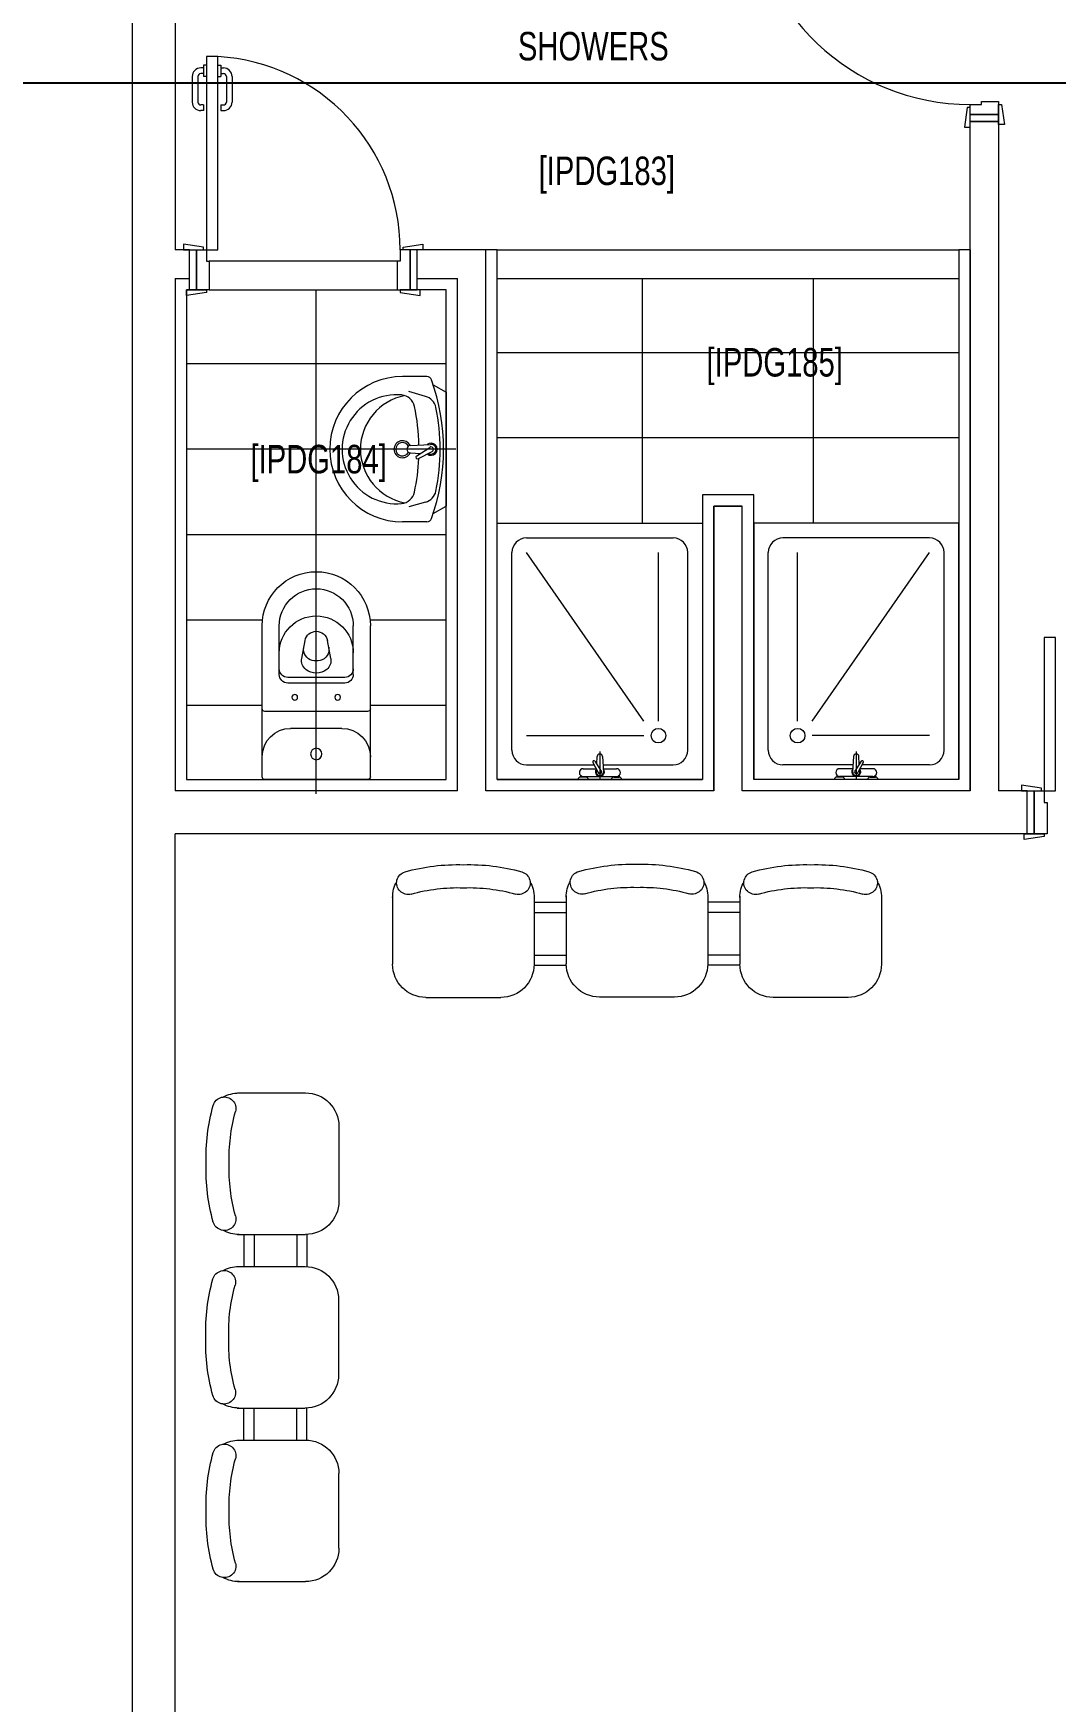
# Model space of a CAD drawing. Header units: metres. Extents: x -18745 to 220762, y -1579758 to -1356048.
# Drawn here: x 161460 to 165048, y -1446520 to -1440662 of the extents above; entities that cross this region are included whole.
import ezdxf

# ---------------------------------------------------------------- set-up
doc = ezdxf.new("R2010")
doc.units = ezdxf.units.M
doc.layers.get('0').update_dxf_attribs({"lineweight": 0})
for name, color, linetype, lineweight in [('A-100 - Copy$0$72_EGR_BASE_TEXT', 8, 'Continuous', 0), ('A-100 - Copy$0$car', 8, 'Continuous', 0), ('A-100 - Copy$0$Medical Equipment and Furniture', 8, 'Continuous', 0), ('A-100 - Copy$0$Medical Equipment and Furniture1', 8, 'Continuous', 5), ('A-100 - Copy$0$SANIT', 8, 'Continuous', 0), ('A-100 - Copy$0$Tiles', 8, 'Continuous', 0), ('A-100 - Copy$0$Walls', 8, 'Continuous', 0), ('A-100 - Copy$0$Wooden Joinery', 8, 'Continuous', 0)]:
    doc.layers.add(name, color=color, linetype=linetype, lineweight=lineweight)
doc.layers.add('A-100 - Copy$0$axes', color=8, linetype='Continuous')
doc.styles.add('A-100 - Copy$0$X3G_ENTITY_2587EA', font='swisscl.ttf', dxfattribs={"height": 200})

# ---------------------------------------------------------------- blocks, each defined once
blk = doc.blocks.new('A-100 - Copy$0$3seater')
at = {"layer": 'A-100 - Copy$0$Medical Equipment and Furniture1', "ltscale": 20}
for p, q in [((-958973.1, -382949.7, 0), (-958973.1, -383188.2, 0)), ((-958476.3, -382949.7, 0), (-958476.3, -383188.2, 0)), ((-958476.3, -382949.7, 0), (-958476.3, -383165.8, 0)), ((-958476.3, -382971.4, 0), (-958363.6, -382971.4, 0)), ((-958363.6, -382948.4, 0), (-958363.6, -383187, 0)), ((-957866.8, -382948.4, 0), (-957866.8, -383164.5, 0)), ((-957866.8, -382948.4, 0), (-957866.8, -383187, 0)), ((-957754.1, -382971.4, 0), (-957866.8, -382971.4, 0)), ((-957754.1, -382949.7, 0), (-957754.1, -383188.2, 0)), ((-957754.1, -382949.7, 0), (-957754.1, -383165.8, 0)), ((-957257.3, -382949.7, 0), (-957257.3, -383188.2, 0)), ((-958476.3, -383007.5, 0), (-958363.6, -383007.5, 0)), ((-957754.1, -383007.5, 0), (-957866.8, -383007.5, 0)), ((-958476.3, -383157.4, 0), (-958363.6, -383157.4, 0)), ((-958476.3, -383192.2, 0), (-958363.5, -383192.2, 0)), ((-957754.1, -383192.2, 0), (-957866.9, -383192.2, 0)), ((-957754.1, -383157.4, 0), (-957866.8, -383157.4, 0)), ((-958856, -383305.4, 0), (-958593.5, -383305.4, 0)), ((-958246.5, -383304.2, 0), (-957984, -383304.2, 0)), ((-957374.4, -383305.4, 0), (-957636.9, -383305.4, 0))]:
    blk.add_line(p, q, dxfattribs=at)
for centre, radius, start, end in [((-958744.2, -383526.3, 0), 687.4, 88.37526, 105.63897), ((-958705.2, -383526.3, 0), 687.4, 74.36103, 91.62474), ((-958134.7, -383525, 0), 687.4, 88.37526, 105.63897), ((-958095.7, -383525, 0), 687.4, 74.36103, 91.62474), ((-957525.2, -383526.3, 0), 687.4, 88.37526, 105.63897), ((-957486.2, -383526.3, 0), 687.4, 74.36103, 91.62474), ((-958856, -382954.9, 0), 117.2, 151.03012, 180), ((-958918.6, -382903.3, 0), 40.5, 105.63896, 285.63897), ((-958530.8, -382903.3, 0), 40.5, 254.36103, 74.36104), ((-958593.5, -382954.9, 0), 117.2, 0, 28.96988), ((-958246.5, -382953.6, 0), 117.2, 151.03012, 180), ((-958309.1, -382902.1, 0), 40.5, 105.63896, 285.63897), ((-957921.3, -382902.1, 0), 40.5, 254.36103, 74.36104), ((-957984, -382953.6, 0), 117.2, 0, 28.96988), ((-957636.9, -382954.9, 0), 117.2, 151.03012, 180), ((-957699.6, -382903.3, 0), 40.5, 105.63896, 285.63897), ((-957311.8, -382903.3, 0), 40.5, 254.36103, 74.36104), ((-957374.4, -382954.9, 0), 117.2, 0, 28.96988), ((-958744.2, -383526.3, 0), 606.4, 88.15806, 105.63897), ((-958705.2, -383526.3, 0), 606.4, 74.36103, 91.84194), ((-958134.7, -383525, 0), 606.4, 88.15806, 105.63897), ((-958095.7, -383525, 0), 606.4, 74.36103, 91.84194), ((-957525.2, -383526.3, 0), 606.4, 88.15806, 105.63897), ((-957486.2, -383526.3, 0), 606.4, 74.36103, 91.84194), ((-958856, -383188.2, 0), 117.2, 180, 270), ((-958593.5, -383188.2, 0), 117.2, 270, 0), ((-958246.5, -383187, 0), 117.2, 180, 270), ((-957984, -383187, 0), 117.2, 270, 0), ((-957636.9, -383188.2, 0), 117.2, 180, 270), ((-957374.4, -383188.2, 0), 117.2, 270, 0)]:
    blk.add_arc(centre, radius, start, end, dxfattribs=at)
blk = doc.blocks.new('A-100 - Copy$0$A$C180956F5')
at = {"layer": 'A-100 - Copy$0$car'}
for p, q in [((1350, 640, 0), (690, 640, 0)), ((690, 540, 0), (1350, 540, 0))]:
    blk.add_line(p, q, dxfattribs=at)
at = {"layer": 'A-100 - Copy$0$Wooden Joinery'}
for p, q in [((720, 1358.8, 0), (680, 1358.8, 0)), ((680, 1358.8, 0), (680, 680, 0)), ((720, 680, 0), (720, 1358.8, 0)), ((630, 1288.8, 0), (630, 1198.8, 0)), ((650, 1288.8, 0), (650, 1198.8, 0)), ((670, 1318.8, 0), (660, 1318.8, 0)), ((670, 1298.8, 0), (660, 1298.8, 0)), ((670, 1328.8, 0), (670, 1288.8, 0)), ((680, 1328.8, 0), (670, 1328.8, 0)), ((680, 1288.8, 0), (670, 1288.8, 0)), ((720, 1328.8, 0), (730, 1328.8, 0)), ((720, 1288.8, 0), (730, 1288.8, 0)), ((730, 1328.8, 0), (730, 1288.8, 0)), ((730, 1318.8, 0), (740, 1318.8, 0)), ((730, 1298.8, 0), (740, 1298.8, 0)), ((750, 1288.8, 0), (750, 1198.8, 0)), ((770, 1288.8, 0), (770, 1198.8, 0)), ((670, 1188.8, 0), (660, 1188.8, 0)), ((670, 1188.8, 0), (670, 1168.8, 0)), ((730, 1188.8, 0), (740, 1188.8, 0)), ((730, 1188.8, 0), (730, 1168.8, 0)), ((670, 1168.8, 0), (660, 1168.8, 0)), ((730, 1168.8, 0), (740, 1168.8, 0)), ((670, 690, 0), (600, 700, 0)), ((600, 700, 0), (600, 680, 0)), ((600, 680, 0), (670, 680, 0)), ((620, 540, 0), (620, 680, 0)), ((620, 680, 0), (645, 680, 0)), ((645, 680, 0), (680, 680, 0)), ((645, 540, 0), (645, 680, 0)), ((645, 680, 0), (645, 540, 0)), ((670, 680, 0), (670, 690, 0)), ((680, 680, 0), (720, 680, 0)), ((680, 680, 0), (680, 640, 0)), ((1395, 680, 0), (1360, 680, 0)), ((1360, 680, 0), (1360, 640, 0)), ((1370, 690, 0), (1440, 700, 0)), ((1370, 680, 0), (1370, 690, 0)), ((1440, 680, 0), (1370, 680, 0)), ((1395, 540, 0), (1395, 680, 0)), ((1395, 680, 0), (1395, 540, 0)), ((1420, 680, 0), (1395, 680, 0)), ((1420, 540, 0), (1420, 680, 0)), ((1440, 700, 0), (1440, 680, 0)), ((680, 640, 0), (690, 640, 0)), ((690, 640, 0), (690, 540, 0)), ((1360, 640, 0), (1350, 640, 0)), ((1350, 640, 0), (1350, 540, 0)), ((610, 520, 0), (610, 540, 0)), ((610, 540, 0), (680, 540, 0)), ((680, 530, 0), (610, 520, 0)), ((645, 540, 0), (620, 540, 0)), ((690, 540, 0), (645, 540, 0)), ((680, 540, 0), (680, 530, 0)), ((1350, 540, 0), (1395, 540, 0)), ((1360, 540, 0), (1360, 530, 0)), ((1430, 540, 0), (1360, 540, 0)), ((1360, 530, 0), (1430, 520, 0)), ((1395, 540, 0), (1420, 540, 0)), ((1430, 520, 0), (1430, 540, 0))]:
    blk.add_line(p, q, dxfattribs=at)
for centre, radius, start, end in [((680, 680, 0), 680, 0, 86.62771), ((660, 1288.8, 0), 30, 90, 180), ((660, 1288.8, 0), 10, 90, 180), ((740, 1288.8, 0), 30, 0, 90), ((740, 1288.8, 0), 10, 0, 90), ((660, 1198.8, 0), 30, 180, 270), ((660, 1198.8, 0), 10, 180, 270), ((740, 1198.8, 0), 10, 270, 0), ((740, 1198.8, 0), 30, 270, 0)]:
    blk.add_arc(centre, radius, start, end, dxfattribs=at)
blk = doc.blocks.new('A-100 - Copy$0$WC manta')
at = {"layer": 'A-100 - Copy$0$SANIT'}
for p, q in [((-0.13, 0.18), (-0.13, -0.18)), ((-0.12, 0.19), (0.41, 0.19)), ((0.109, 0.18), (0.109, -0.18)), ((0.239, 0.13), (0.41, 0.13)), ((0.05, 0.09), (0.05, -0.09)), ((0.209, 0.1), (0.209, -0.1)), ((0.229, 0.1), (0.229, -0.1)), ((-0.18, 0), (0.65, 0)), ((0.2955, 0.051), (0.3581, 0.0393)), ((0.2955, -0.051), (0.3581, -0.0393)), ((0.239, -0.13), (0.41, -0.13)), ((-0.12, -0.19), (0.41, -0.19))]:
    blk.add_line(p, q, dxfattribs=at)
for centre, radius in [((0.159, 0.0752), 0.01), ((-0.04, 0), 0.02), ((0.159, -0.0753), 0.01)]:
    blk.add_circle(centre, radius, dxfattribs=at)
for centre, radius, start, end in [((-0.12, 0.18), 0.01, 90, 180), ((-0.05, 0.09), 0.1, 0, 90), ((0.119, 0.18), 0.01, 90, 180), ((0.41, 0), 0.19, 270, 90), ((0.239, 0.1), 0.03, 90, 180), ((0.259, 0.1), 0.03, 90, 180), ((0.3147, 0), 0.13, 270, 90), ((0.41, 0), 0.13, 270, 90), ((0.3029, 0), 0.0588, 141.52497, 218.47503), ((0.2882, 0.0117), 0.04, 79.42885, 141.52497), ((0.3454, 0), 0.0588, 166.41759, 193.58241), ((0.3271, 0.0044), 0.04, 79.42885, 166.41759), ((0.3507, 0), 0.04, 280.57115, 79.42885), ((0.2882, -0.0117), 0.04, 218.47503, 280.57115), ((0.3271, -0.0044), 0.04, 193.58241, 280.57115), ((-0.05, -0.09), 0.1, 270, 0), ((0.239, -0.1), 0.03, 180, 270), ((0.259, -0.1), 0.03, 180, 270), ((-0.12, -0.18), 0.01, 180, 270), ((0.119, -0.18), 0.01, 180, 270)]:
    blk.add_arc(centre, radius, start, end, dxfattribs=at)
blk = doc.blocks.new('A-100 - Copy$0$lav-manta 60')
at = {"layer": 'A-100 - Copy$0$SANIT'}
for p, q in [((-0.2658, -0.0529), (-0.2358, 0)), ((-0.2358, 0), (0.2358, 0)), ((0, 0.04), (0, -0.56)), ((0.2658, -0.0529), (0.2358, 0)), ((-0.015, -0.1473), (-0.0199, -0.064)), ((0.0274, -0.121), (-0.0078, -0.0673)), ((0.0389, -0.1142), (0.0087, -0.0575)), ((0.0191, -0.077), (0.0199, -0.064)), ((-0.3, -0.0789), (-0.3, -0.18)), ((-0.2185, -0.0841), (-0.2383, -0.1537)), ((0.015, -0.1473), (0.0174, -0.1057)), ((0.2185, -0.0841), (0.2383, -0.1537)), ((0.3, -0.0789), (0.3, -0.18))]:
    blk.add_line(p, q, dxfattribs=at)
for centre, radius, start, end in [((-0.28, -0.0789), 0.02, 109.82288, 180), ((0, -0.8557), 0.8457, 70.17712, 109.82288), ((-0.1608, -0.1006), 0.06, 101.80862, 164.07939), ((0, -0.8696), 0.8457, 78.19138, 101.80862), ((0, -0.0617), 0.025, 320.74745, 220.36799), ((0, -0.0617), 0.02, 353.26708, 186.68201), ((0, -0.0617), 0.00966, 25.41267, 215.95772), ((0.1608, -0.1006), 0.06, 15.92061, 78.19138), ((0.28, -0.0789), 0.02, 0, 70.17712), ((-0.1645, -0.189), 0.06, 102.08826, 174.81422), ((0, -0.9572), 0.8457, 91.15716, 102.08826), ((0, -0.9572), 0.8457, 88.54856, 88.84398), ((0.0332, -0.1176), 0.00666, 210.68519, 30.68519), ((0, -0.9572), 0.8457, 77.91174, 87.42745), ((0.1645, -0.189), 0.06, 5.18578, 77.91174), ((0, -0.18), 0.3, 180, 0), ((0, -0.2039), 0.2252, 174.81422, 5.18578), ((0, -0.1282), 0.2252, 190.60973, 349.39027), ((0, -0.18), 0.035, 115.31059, 64.68941), ((0, -0.18), 0.0275, 117.14957, 62.85043), ((0, -0.1473), 0.015, 180, 0)]:
    blk.add_arc(centre, radius, start, end, dxfattribs=at)
blk = doc.blocks.new('A-100 - Copy')
at = {"layer": 'A-100 - Copy$0$axes'}
blk.add_line((178675.3, -1440837.7, 2.4), (83612.8, -1440837.7, 2.4), dxfattribs=at)
at = {"layer": 'A-100 - Copy$0$SANIT'}
for p, q in [((163088.3, -1442382.7, -2.4), (163808.3, -1442382.7, -2.4)), ((163088.3, -1443282.7, -2.4), (163088.3, -1442382.7, -2.4)), ((163808.3, -1442382.7, -2.4), (163808.3, -1443282.7, -2.4)), ((164708.3, -1442382.7, -2.4), (163988.3, -1442382.7, -2.4)), ((163988.3, -1442382.7, -2.4), (163988.3, -1443282.7, -2.4)), ((164708.3, -1443282.7, -2.4), (164708.3, -1442382.7, -2.4)), ((163191.1, -1442434.1, -2.4), (163705.4, -1442434.1, -2.4)), ((164605.4, -1442434.1, -2.4), (164091.1, -1442434.1, -2.4)), ((163139.7, -1443179.8, -2.4), (163139.7, -1442485.5, -2.4)), ((163602.6, -1443077, -2.4), (163191.1, -1442485.5, -2.4)), ((163654, -1443077, -2.4), (163654, -1442485.5, -2.4)), ((163756.8, -1443179.8, -2.4), (163756.8, -1442485.5, -2.4)), ((164039.7, -1443179.8, -2.4), (164039.7, -1442485.5, -2.4)), ((164142.6, -1443077, -2.4), (164142.6, -1442485.5, -2.4)), ((164194, -1443077, -2.4), (164605.4, -1442485.5, -2.4)), ((164656.8, -1443179.8, -2.4), (164656.8, -1442485.5, -2.4)), ((163191.1, -1443128.4, -2.4), (163602.6, -1443128.4, -2.4)), ((164605.4, -1443128.4, -2.4), (164194, -1443128.4, -2.4)), ((163437.3, -1443227.9, -2.4), (163438.8, -1443202.1, -2.4)), ((163448.3, -1443183.7, -2.4), (163448.3, -1443282.7, -2.4)), ((163457.7, -1443202.1, -2.4), (163460.8, -1443254.2, -2.4)), ((164338.8, -1443202.1, -2.4), (164335.8, -1443254.2, -2.4)), ((164348.3, -1443183.7, -2.4), (164348.3, -1443282.7, -2.4)), ((164359.2, -1443227.9, -2.4), (164357.7, -1443202.1, -2.4)), ((163191.1, -1443231.3, -2.4), (163428.4, -1443231.3, -2.4)), ((163389.8, -1443244.4, -2.4), (163435.4, -1443244.4, -2.4)), ((163423.8, -1443222.6, -2.4), (163442.8, -1443258.3, -2.4)), ((163431, -1443218.3, -2.4), (163453.5, -1443252.6, -2.4)), ((163436.2, -1443246, -2.4), (163435.8, -1443254.2, -2.4)), ((163459.4, -1443231.3, -2.4), (163705.4, -1443231.3, -2.4)), ((163460.2, -1443244.4, -2.4), (163506.8, -1443244.4, -2.4)), ((164337.1, -1443231.3, -2.4), (164091.1, -1443231.3, -2.4)), ((164336.3, -1443244.4, -2.4), (164289.8, -1443244.4, -2.4)), ((164365.6, -1443218.3, -2.4), (164343, -1443252.6, -2.4)), ((164372.8, -1443222.6, -2.4), (164353.8, -1443258.3, -2.4)), ((164360.3, -1443246, -2.4), (164360.8, -1443254.2, -2.4)), ((164406.8, -1443244.4, -2.4), (164361.2, -1443244.4, -2.4)), ((164605.4, -1443231.3, -2.4), (164368.2, -1443231.3, -2.4)), ((163088.3, -1443282.7, -2.4), (163808.3, -1443282.7, -2.4)), ((163380.8, -1443268, -2.4), (163380.8, -1443273.7, -2.4)), ((163398.8, -1443273.7, -2.4), (163380.8, -1443273.7, -2.4)), ((163389.8, -1443271.4, -2.4), (163506.8, -1443271.4, -2.4)), ((163398.8, -1443271.4, -2.4), (163398.8, -1443273.7, -2.4)), ((163497.8, -1443271.4, -2.4), (163497.8, -1443273.7, -2.4)), ((163497.8, -1443273.7, -2.4), (163515.8, -1443273.7, -2.4)), ((163515.8, -1443268, -2.4), (163515.8, -1443273.7, -2.4)), ((164708.3, -1443282.7, -2.4), (163988.3, -1443282.7, -2.4)), ((164280.8, -1443268, -2.4), (164280.8, -1443273.7, -2.4)), ((164298.8, -1443273.7, -2.4), (164280.8, -1443273.7, -2.4)), ((164406.8, -1443271.4, -2.4), (164289.8, -1443271.4, -2.4)), ((164298.8, -1443271.4, -2.4), (164298.8, -1443273.7, -2.4)), ((164397.8, -1443271.4, -2.4), (164397.8, -1443273.7, -2.4)), ((164397.8, -1443273.7, -2.4), (164415.8, -1443273.7, -2.4)), ((164415.8, -1443268, -2.4), (164415.8, -1443273.7, -2.4))]:
    blk.add_line(p, q, dxfattribs=at)
for centre in [(163654, -1443128.4, -2.4), (164142.6, -1443128.4, -2.4)]:
    blk.add_circle(centre, 25.7, dxfattribs=at)
for centre, radius, start, end in [((163191.1, -1442485.5, -2.4), 51.4, 90, 180), ((163705.4, -1442485.5, -2.4), 51.4, 0, 90), ((164091.1, -1442485.5, -2.4), 51.4, 90, 180), ((164605.4, -1442485.5, -2.4), 51.4, 0, 90), ((163191.1, -1443179.8, -2.4), 51.4, 180, 270), ((163448.3, -1443202.1, -2.4), 9.45, 0, 180), ((163705.4, -1443179.8, -2.4), 51.4, 270, 0), ((164091.1, -1443179.8, -2.4), 51.4, 180, 270), ((164348.3, -1443202.1, -2.4), 9.45, 0, 180), ((164605.4, -1443179.8, -2.4), 51.4, 270, 0), ((163389.8, -1443257.9, -2.4), 13.5, 90, 270), ((163427.4, -1443220.5, -2.4), 4.2, 30.68519, 210.68519), ((163448.3, -1443255.7, -2.4), 15.8, 140.74745, 40.36799), ((163448.3, -1443255.7, -2.4), 12.6, 173.26708, 6.73292), ((163448.3, -1443255.7, -2.4), 6.08, 205.41267, 35.95772), ((163506.8, -1443257.9, -2.4), 13.5, 270, 90), ((164289.8, -1443257.9, -2.4), 13.5, 90, 270), ((164348.3, -1443255.7, -2.4), 15.8, 139.63201, 39.25255), ((164348.3, -1443255.7, -2.4), 12.6, 173.26708, 6.73292), ((164348.3, -1443255.7, -2.4), 6.08, 144.04228, 334.58733), ((164369.2, -1443220.5, -2.4), 4.2, 329.31481, 149.31481), ((164406.8, -1443257.9, -2.4), 13.5, 270, 90), ((163380.8, -1443282.7, -2.4), 9, 90, 180), ((163398.8, -1443282.7, -2.4), 9, 0, 90), ((163497.8, -1443282.7, -2.4), 9, 90, 180), ((163515.8, -1443282.7, -2.4), 9, 0, 90), ((164280.8, -1443282.7, -2.4), 9, 90, 180), ((164298.8, -1443282.7, -2.4), 9, 0, 90), ((164397.8, -1443282.7, -2.4), 9, 90, 180), ((164415.8, -1443282.7, -2.4), 9, 0, 90)]:
    blk.add_arc(centre, radius, start, end, dxfattribs=at)
at = {"layer": 'A-100 - Copy$0$Tiles'}
for p, q in [((163088.3, -1441422.7, -2.4), (164708.3, -1441422.7, -2.4)), ((162452.8, -1442552.7, -2.4), (162452.8, -1441562.7, -2.4)), ((163088.3, -1441522.7, -2.4), (164708.3, -1441522.7, -2.4)), ((163598.3, -1442382.7, -2.4), (163598.3, -1441522.7, -2.4)), ((164198.3, -1442382.7, -2.4), (164198.3, -1441522.7, -2.4)), ((163088.3, -1441782.7, -2.4), (164708.3, -1441782.7, -2.4)), ((162908.3, -1441822.7, -2.4), (161997.3, -1441822.7, -2.4)), ((164708.3, -1442082.7, -2.4), (163088.3, -1442082.7, -2.4)), ((162500.3, -1442122.7, -2.4), (161997.3, -1442122.7, -2.4)), ((162908.3, -1442422.7, -2.4), (161997.3, -1442422.7, -2.4)), ((162263.9, -1442722.7, -2.4), (161997.3, -1442722.7, -2.4)), ((162908.3, -1442722.7, -2.4), (162641.7, -1442722.7, -2.4)), ((162262.8, -1443022.7, -2.4), (161997.3, -1443022.7, -2.4)), ((162908.3, -1443022.7, -2.4), (162642.8, -1443022.7, -2.4))]:
    blk.add_line(p, q, dxfattribs=at)
at = {"layer": 'A-100 - Copy$0$Tiles', "elevation": -2.4}
for points in [[(164748.3, -1441422.7), (164708.3, -1441422.7), (164708.3, -1443282.7), (163988.3, -1443282.7), (163988.3, -1442282.7), (163808.3, -1442282.7), (163808.3, -1443282.7), (163088.3, -1443282.7), (163088.3, -1441422.7), (163048.3, -1441422.7)], [(162007.3, -1441562.7), (161997.3, -1441562.7), (161997.3, -1443282.7), (162908.3, -1443282.7), (162908.3, -1441562.7), (162807.3, -1441562.7)]]:
    blk.add_lwpolyline(points, dxfattribs=at)
at = {"layer": 'A-100 - Copy$0$Walls'}
for p, q in [((161807.3, -1448562.7, 0), (161807.3, -1430312.7, 0)), ((161957.3, -1439472.3, -1.2), (161957.3, -1441422.7, -2.4)), ((164748.3, -1440972.3, -3.5), (164848.3, -1440972.3, -3.5)), ((164748.3, -1443322.7, -2.4), (164748.3, -1440972.3, -3.5)), ((164848.3, -1440972.3, -3.5), (164848.3, -1443322.7, -2.4)), ((162007.3, -1441422.7, -2.4), (161957.3, -1441422.7, -2.4)), ((162007.3, -1441522.7, -2.4), (162007.3, -1441422.7, -2.4)), ((162807.3, -1441522.7, -2.4), (162807.3, -1441422.7, -2.4)), ((163048.3, -1441422.7, -2.4), (162807.3, -1441422.7, -2.4)), ((163048.3, -1443322.7, -2.4), (163048.3, -1441422.7, -2.4)), ((161957.3, -1441522.7, -2.4), (161957.3, -1443322.7, -2.4)), ((161957.3, -1441522.7, -2.4), (162007.3, -1441522.7, -2.4)), ((162807.3, -1441522.7, -2.4), (162948.3, -1441522.7, -2.4)), ((162948.3, -1443322.7, -2.4), (162948.3, -1441522.7, -2.4)), ((163848.3, -1443322.7, -2.4), (163848.3, -1442322.7, -2.4)), ((163848.3, -1442322.7, -2.4), (163948.3, -1442322.7, -2.4)), ((163948.3, -1443322.7, -2.4), (163948.3, -1442322.7, -2.4)), ((162948.3, -1443322.7, -2.4), (161957.3, -1443322.7, -2.4)), ((163848.3, -1443322.7, -2.4), (163048.3, -1443322.7, -2.4)), ((164748.3, -1443322.7, -2.4), (163948.3, -1443322.7, -2.4)), ((164948.3, -1443322.7, -2.4), (164848.3, -1443322.7, -2.4)), ((164948.3, -1443472.7, -2.4), (164948.3, -1443322.7, -2.4)), ((161957.3, -1448562.7, 0), (161957.3, -1443472.7, -2.4)), ((164948.3, -1443472.7, -2.4), (161957.3, -1443472.7, -2.4))]:
    blk.add_line(p, q, dxfattribs=at)
at = {"layer": 'A-100 - Copy$0$Walls', "elevation": -2.4}
blk.add_lwpolyline([(164748.3, -1441422.7), (164748.3, -1443322.7), (163948.3, -1443322.7), (163948.3, -1442322.7), (163848.3, -1442322.7), (163848.3, -1443322.7), (163048.3, -1443322.7), (163048.3, -1441422.7)], dxfattribs=at)
at = {"layer": 'A-100 - Copy$0$Wooden Joinery'}
for p, q in [((165048.3, -1442784.2, -2.4), (165008.3, -1442784.2, -2.4)), ((165008.3, -1442784.2, -2.4), (165008.3, -1443322.7, -2.4)), ((165048.3, -1443322.7, -2.4), (165048.3, -1442784.2, -2.4)), ((164998.3, -1443312.7, -2.4), (164928.3, -1443302.7, -2.4)), ((164928.3, -1443302.7, -2.4), (164928.3, -1443322.7, -2.4)), ((164998.3, -1443312.7, -2.4), (164928.3, -1443302.7, -2.4)), ((164928.3, -1443302.7, -2.4), (164928.3, -1443322.7, -2.4)), ((164928.3, -1443322.7, -2.4), (164998.3, -1443322.7, -2.4)), ((164928.3, -1443322.7, -2.4), (164998.3, -1443322.7, -2.4)), ((164948.3, -1443472.7, -2.4), (164948.3, -1443322.7, -2.4)), ((164948.3, -1443322.7, -2.4), (164973.3, -1443322.7, -2.4)), ((164948.3, -1443472.7, -2.4), (164948.3, -1443322.7, -2.4)), ((164948.3, -1443322.7, -2.4), (164973.3, -1443322.7, -2.4)), ((164973.3, -1443322.7, -2.4), (165008.3, -1443322.7, -2.4)), ((164973.3, -1443472.7, -2.4), (164973.3, -1443322.7, -2.4)), ((164973.3, -1443322.7, -2.4), (164973.3, -1443472.7, -2.4)), ((164973.3, -1443322.7, -2.4), (165008.3, -1443322.7, -2.4)), ((164973.3, -1443472.7, -2.4), (164973.3, -1443322.7, -2.4)), ((164973.3, -1443322.7, -2.4), (164973.3, -1443472.7, -2.4)), ((164998.3, -1443322.7, -2.4), (164998.3, -1443312.7, -2.4)), ((164998.3, -1443322.7, -2.4), (164998.3, -1443312.7, -2.4)), ((165008.3, -1443322.7, -2.4), (165048.3, -1443322.7, -2.4)), ((165008.3, -1443322.7, -2.4), (165008.3, -1443362.7, -2.4)), ((165008.3, -1443322.7, -2.4), (165008.3, -1443362.7, -2.4)), ((165008.3, -1443362.7, -2.4), (165018.3, -1443362.7, -2.4)), ((165008.3, -1443362.7, -2.4), (165018.3, -1443362.7, -2.4)), ((165018.3, -1443362.7, -2.4), (165018.3, -1443472.7, -2.4)), ((165018.3, -1443362.7, -2.4), (165018.3, -1443472.7, -2.4)), ((164938.3, -1443492.7, -2.4), (164938.3, -1443472.7, -2.4)), ((164938.3, -1443472.7, -2.4), (165008.3, -1443472.7, -2.4)), ((165008.3, -1443482.7, -2.4), (164938.3, -1443492.7, -2.4)), ((164973.3, -1443472.7, -2.4), (164948.3, -1443472.7, -2.4)), ((164973.3, -1443472.7, -2.4), (164948.3, -1443472.7, -2.4)), ((165018.3, -1443472.7, -2.4), (164973.3, -1443472.7, -2.4)), ((165018.3, -1443472.7, -2.4), (164973.3, -1443472.7, -2.4)), ((165008.3, -1443472.7, -2.4), (165008.3, -1443482.7, -2.4))]:
    blk.add_line(p, q, dxfattribs=at)
at = {"layer": 'A-100 - Copy$0$Wooden Joinery', "elevation": -2.4}
for points in [[(164748.3, -1440922.3), (164738.3, -1440922.3), (164728.3, -1440992.3), (164748.3, -1440992.3)], [(164848.3, -1440912.3), (164858.3, -1440912.3), (164868.3, -1440982.3), (164848.3, -1440982.3)]]:
    blk.add_lwpolyline(points, close=True, dxfattribs=at)
at = {"layer": 'A-100 - Copy$0$Wooden Joinery', "elevation": -3.5}
for points in [[(164748.3, -1440947.3), (164748.3, -1440912.3), (164788.3, -1440912.3), (164788.3, -1440902.3), (164848.3, -1440902.3), (164848.3, -1440947.3), (164748.3, -1440947.3)], [(164748.3, -1440947.3), (164848.3, -1440947.3), (164848.3, -1440972.3), (164748.3, -1440972.3), (164748.3, -1440947.3)]]:
    blk.add_lwpolyline(points, dxfattribs=at)
at = {"layer": 'A-100 - Copy$0$Wooden Joinery'}
blk.add_arc((164748.3, -1440132.3, -3.5), 780, 182.93953, 270, dxfattribs=at)
at = {"layer": 'A-100 - Copy$0$Medical Equipment and Furniture', "xscale": -1}
blk.add_blockref('A-100 - Copy$0$3seater', (-794536.4, -1060742.2, 0), dxfattribs=at)
at = {"layer": 'A-100 - Copy$0$Medical Equipment and Furniture', "xscale": -1.000000000000003, "rotation": 90}
blk.add_blockref('A-100 - Copy$0$3seater', (-220773, -2403356.1, 0), dxfattribs=at)
at = {"layer": 'A-100 - Copy$0$SANIT', "rotation": 270}
for name, p, xscale, yscale, zscale in [('A-100 - Copy$0$lav-manta 60', (162908.3, -1442122.7, -2.4), 850.0000000001897, 850.0000000001897, 850.0000000001897), ('A-100 - Copy$0$WC manta', (162452.8, -1443152.7, -2.4), -999.9999999999995, 999.9999999999995, 999.9999999999995)]:
    blk.add_blockref(name, p, dxfattribs=dict(at, xscale=xscale, yscale=yscale, zscale=zscale))
at = {"layer": 'A-100 - Copy$0$Wooden Joinery'}
blk.add_blockref('A-100 - Copy$0$A$C180956F5', (161387.3, -1442102.7, -2.4), dxfattribs=at)
at = {"layer": 'A-100 - Copy$0$72_EGR_BASE_TEXT', "char_height": 100, "attachment_point": 2, "style": 'A-100 - Copy$0$X3G_ENTITY_2587EA'}
for s, insert in [('LOCKERS^M^JSHOWERS', (163425.4, -1440490.8)), ('[IPDG183]', (163472.7, -1441095.1)), ('[IPDG185]', (164062.2, -1441767.4, 0)), ('[IPDG184]', (162461.2, -1442107.4, 0))]:
    blk.add_mtext(s, dxfattribs=dict(at, insert=insert))

msp = doc.modelspace()

# ---------------------------------------------------------------- block references
msp.add_blockref('A-100 - Copy', (0, 0))

doc.saveas('drawing.dxf')
